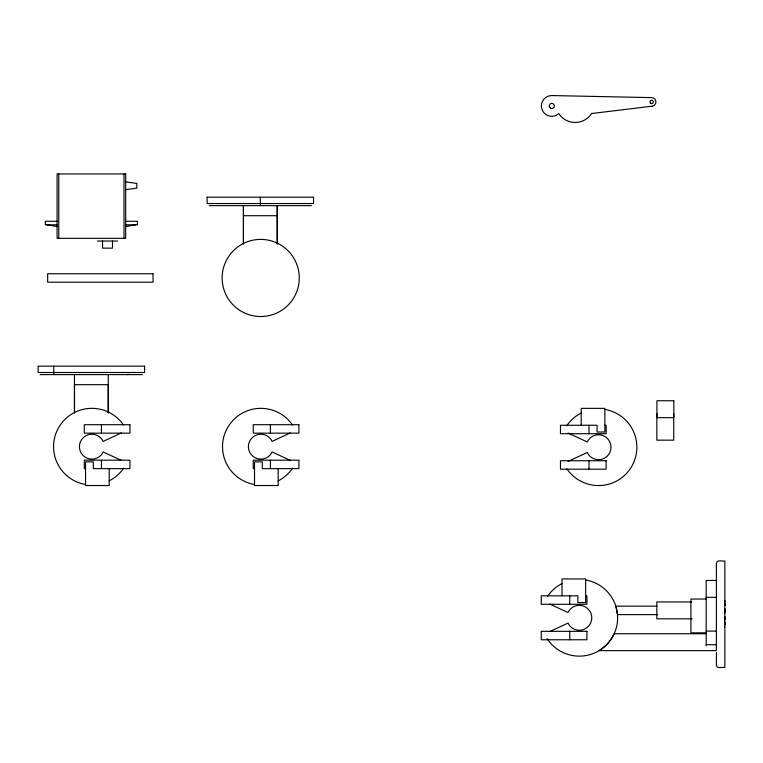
<?xml version="1.0" encoding="UTF-8"?>
<svg xmlns="http://www.w3.org/2000/svg" width="763" height="763" viewBox="0 0 763 763"><rect width="100%" height="100%" fill="white"/><g stroke="black" fill="none" stroke-linecap="round" stroke-linejoin="round"><path stroke-width="1.14" d="M724.707 619.194L724.707 616.647L724.707 619.814L724.707 617.982M724.707 624.687L724.85 623.276M724.707 623.257L724.707 622.141L724.85 624.716M724.707 605.154L724.707 603.295L724.707 605.708A3.376 2.375 -20.1 0 0 724.707 604.172M724.707 627.205L724.707 626.795M121.298 432.955L103.177 441.405A12.456 12.456 0 0 0 84.159 436.894A12.456 12.456 0 0 0 84.159 456.436A12.456 12.456 0 0 0 103.177 451.934L121.298 460.385M290.264 432.955L272.143 441.405A12.456 12.456 0 0 0 253.125 436.894A12.456 12.456 0 0 0 253.125 456.436A12.456 12.456 0 0 0 272.143 451.934L290.264 460.385M568.053 461.434L587.243 452.488A12.456 12.456 0 0 0 606.261 456.999A12.456 12.456 0 0 0 606.261 437.447A12.456 12.456 0 0 0 587.243 441.958L568.053 433.012M549.894 631.516L568.015 623.066A12.456 12.456 0 0 0 587.033 627.577A12.456 12.456 0 0 0 587.033 608.035A12.456 12.456 0 0 0 568.015 612.536L549.894 604.086M125.676 226.506L135.728 224.837M125.676 189.672L136.825 188.146L136.825 183.416L125.676 181.899M716.4 580.424L706.176 580.519L706.176 645.851M706.176 597.353L716.4 597.324M207.154 197.197L313.536 197.197L313.536 203.53L207.154 203.53L207.116 197.197M209.243 205.648L311.438 205.648M243.445 215.71L277.236 215.71M57.072 221.27L45.332 221.27L45.332 224.818L57.072 224.818M125.676 221.27L137.416 221.27L137.416 224.818L125.676 224.818M97.378 241.041L117.645 241.041M40.277 374.614L142.471 374.614M604.868 425.258L606.137 425.258L606.137 433.708L560.481 433.708L560.481 425.258L597.076 425.258L597.076 432.02L604.868 432.02L604.868 408.358L581.215 408.358L581.215 425.258M85.551 468.635L84.283 468.635L84.283 460.184L129.939 460.184L129.939 468.635L93.344 468.635L93.344 461.873L85.551 461.873L85.551 485.535L109.204 485.535L109.204 468.635M254.518 468.635L253.259 468.635L253.259 460.184L298.915 460.184L298.915 468.635L262.31 468.635L262.31 461.873L254.518 461.873L254.518 485.535L278.171 485.535L278.171 468.635M585.641 595.836L586.909 595.836L586.909 604.286L541.253 604.286L541.253 595.836L577.849 595.836L577.849 602.598L585.641 602.598L585.641 578.945L561.988 578.945L561.988 595.836M706.176 599.031L690.906 599.031L690.906 632.832L706.176 632.832M691.707 601.94L656.819 601.94L656.819 618.831L692.079 618.831M656.943 606.165L615.827 606.165L617.429 614.616L657.782 614.616M706.176 633.738L614.081 633.738C610.982 640.758 605.564 646.719 598.984 650.639L716.4 650.639L716.4 579.031M706.176 631.087L716.4 631.115M706.176 644.678L716.4 644.725M47.02 224.837L57.072 226.506M724.707 622.207L724.85 622.742M716.4 578.077L716.4 563.132C716.886 559.231 722.542 561.616 724.85 560.996L724.85 667.444C722.551 666.824 716.886 669.208 716.4 665.307L716.4 652.651M673.758 413.651L673.758 440.156L656.857 440.156L656.857 413.651M588.988 425.258L588.988 433.708M588.988 460.738L588.988 469.188M569.761 595.836L569.761 604.286M569.761 631.325L569.761 639.766M270.398 424.705L270.398 433.155M270.398 460.184L270.398 468.635M260.345 197.197L260.345 205.638M123.987 173.954L123.987 238.333M112.495 241.041L112.495 248.137L102.528 248.137L102.528 241.041M108.27 374.614L108.27 412.821L108.27 384.676L74.478 384.676L74.478 412.821L74.478 374.614M101.431 424.705L101.431 433.155M101.431 460.184L101.431 468.635M58.761 173.954L58.761 238.333M53.744 366.164L53.744 372.497A2.108 1.497 -90 0 0 55.232 374.614M585.641 579.994A38.341 38.341 0 0 1 611.335 638.869A38.341 38.341 0 0 1 547.1 638.602M547.576 596.284A38.341 38.341 0 0 1 561.988 583.6M604.868 409.416A38.341 38.341 0 0 1 630.848 467.853A38.341 38.341 0 0 1 566.909 468.892M566.804 425.697A38.341 38.341 0 0 1 581.215 413.021M292.582 468.186A38.341 38.341 0 0 1 278.171 480.871M254.518 484.476A38.341 38.341 0 0 1 228.538 426.04A38.341 38.341 0 0 1 292.477 425.001M123.616 468.186A38.341 38.341 0 0 1 109.204 480.871M85.551 484.476A38.341 38.341 0 0 1 59.571 426.04A38.341 38.341 0 0 1 123.511 425.001M128.337 374.271A2.108 1.497 -90 0 1 127.516 374.614M144.598 366.164L144.588 372.497L38.16 372.497L38.15 366.164L144.588 366.164M243.445 205.648L243.445 243.874L243.445 205.648M277.236 205.648L277.236 243.874L277.236 205.648M724.85 609.246L724.707 612.994L724.707 608.597L724.85 609.246M724.85 600.929L724.707 601.931L724.85 600.929M652.146 106.181L591.592 113.534A19.523 19.523 0 0 1 558.812 113.573A10.386 10.386 0 0 1 542.064 109.614A10.386 10.386 0 0 1 551.992 95.556L651.716 97.626A4.301 4.301 0 0 1 655.922 101.698A4.301 4.301 0 0 1 652.146 106.181M125.666 173.954L57.082 173.954L57.072 238.333L125.666 238.333L125.676 173.954M153.029 273.755L47.668 273.755L47.668 282.205L153.029 282.205L153.029 273.755M673.834 400.756L656.933 400.756L656.933 417.657L673.834 417.657L673.834 400.756M129.939 424.705L84.283 424.705L84.283 433.155L129.939 433.155L129.939 424.705M298.915 424.705L253.259 424.705L253.259 433.155L298.915 433.155L298.915 424.705M606.137 460.738L560.481 460.738L560.481 469.188L606.137 469.188L606.137 460.738M586.909 631.325L541.253 631.325L541.253 639.766L586.909 639.766L586.909 631.325M550.514 108.127A2.537 2.537 0 0 0 554.32 105.933A2.537 2.537 0 0 0 550.514 103.739A2.537 2.537 0 0 0 550.514 108.127M650.448 103.129A1.688 1.688 0 0 0 653.271 102.337A1.688 1.688 0 0 0 651.182 100.287A1.688 1.688 0 0 0 650.448 103.129M238.6 309.568A38.57 38.57 0 0 0 299.134 281.309A38.57 38.57 0 0 0 244.389 243.016A38.57 38.57 0 0 0 238.6 309.568"/></g></svg>
